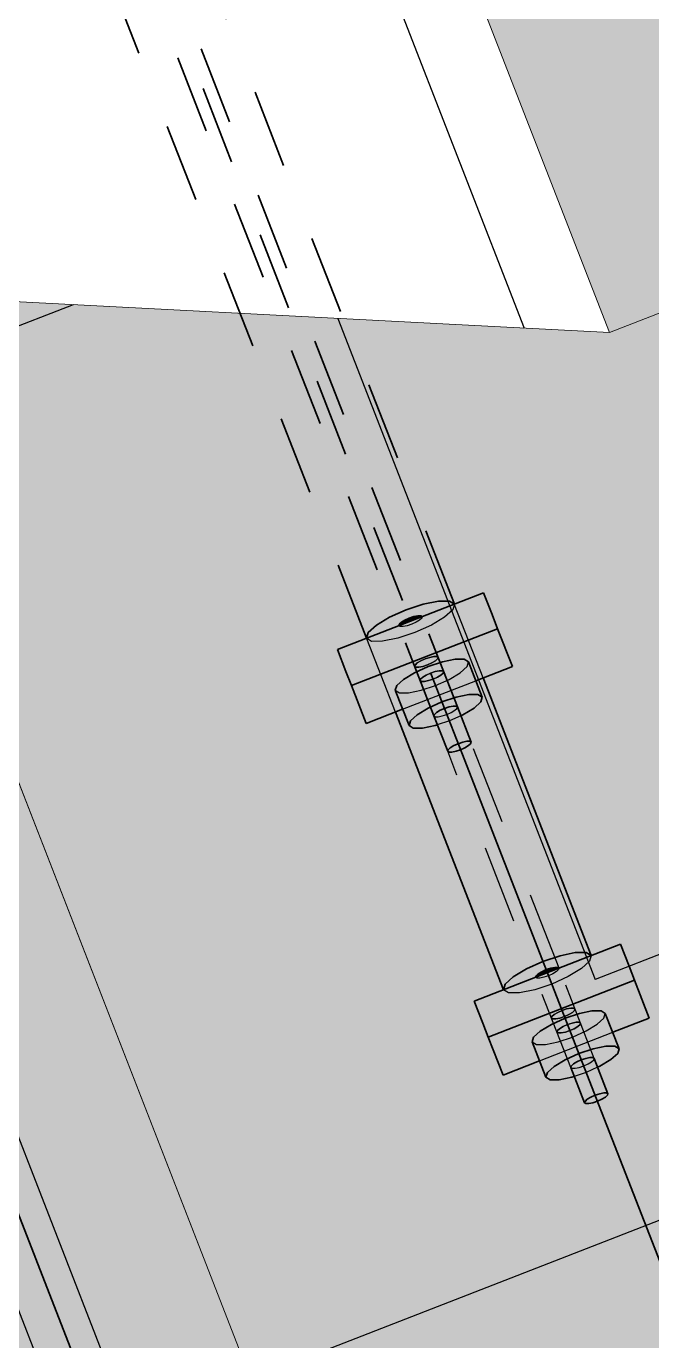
# Model space of a CAD drawing. Header units: metres. Extents: x 2688466 to 2688595, y 1221626 to 1221756.
# Drawn here: x 2688508.761 to 2688509.558, y 1221712.279 to 1221713.954 of the extents above; entities that cross this region are included whole.
import ezdxf

# ---------------------------------------------------------------- set-up
doc = ezdxf.new("R2010")
doc.units = ezdxf.units.M
doc.linetypes.add('AUSGEZOGEN', pattern=[0])
doc.linetypes.add('VERDECKT2_S2', pattern=[0.15, 0.1, -0.05])
for name, color, linetype, lineweight in [('Beton Ansicht', 7, 'AUSGEZOGEN', 35), ('Schnittbeschriftung', 7, 'AUSGEZOGEN', 50), ('Standard', 7, 'AUSGEZOGEN', 13)]:
    doc.layers.add(name, color=color, linetype=linetype, lineweight=lineweight)

msp = doc.modelspace()

# ---------------------------------------------------------------- hatches: boundary and pattern name
at = {"layer": 'Beton Ansicht', "linetype": 'AUSGEZOGEN', "lineweight": 13, "true_color": 0x00f5f5, "transparency": 33554687}
for points in [[(2688509.3546, 1221713.2046), (2688509.3438, 1221713.2325), (2688509.1574, 1221713.1599), (2688509.1682, 1221713.1321)], [(2688509.1682, 1221713.1321), (2688509.1753, 1221713.1141), (2688509.3616, 1221713.1866), (2688509.3546, 1221713.2046)], [(2688509.1753, 1221713.1141), (2688509.194, 1221713.0658), (2688509.2406, 1221713.084), (2688509.2312, 1221713.1081), (2688509.233, 1221713.1141), (2688509.2416, 1221713.1219), (2688509.2557, 1221713.1304), (2688509.2731, 1221713.1383), (2688509.2913, 1221713.1443), (2688509.3075, 1221713.1476), (2688509.3191, 1221713.1476), (2688509.3244, 1221713.1444), (2688509.3338, 1221713.1203), (2688509.3804, 1221713.1384), (2688509.3616, 1221713.1866)], [(2688509.5291, 1221712.7566), (2688509.5182, 1221712.7845), (2688509.3319, 1221712.7119), (2688509.3427, 1221712.6841)], [(2688509.3427, 1221712.6841), (2688509.3497, 1221712.6661), (2688509.5361, 1221712.7386), (2688509.5291, 1221712.7566)], [(2688509.3497, 1221712.6661), (2688509.3685, 1221712.6178), (2688509.4151, 1221712.636), (2688509.4057, 1221712.6601), (2688509.4075, 1221712.6661), (2688509.416, 1221712.6739), (2688509.4301, 1221712.6824), (2688509.4476, 1221712.6903), (2688509.4658, 1221712.6963), (2688509.4819, 1221712.6996), (2688509.4935, 1221712.6996), (2688509.4989, 1221712.6964), (2688509.5083, 1221712.6723), (2688509.5549, 1221712.6904), (2688509.5361, 1221712.7386)]]:
    msp.add_hatch(color=4, dxfattribs=at).paths.add_polyline_path(points)
at = {"layer": 'Beton Ansicht', "linetype": 'AUSGEZOGEN', "lineweight": 13, "transparency": 33554687}
for points in [[(2688509.2435, 1221713.1975), (2688509.239, 1221713.1948), (2688509.24, 1221713.1921), (2688509.2449, 1221713.194)], [(2688509.2491, 1221713.2001), (2688509.2435, 1221713.1975), (2688509.2449, 1221713.194), (2688509.2506, 1221713.1962)], [(2688509.2549, 1221713.202), (2688509.2491, 1221713.2001), (2688509.2506, 1221713.1962), (2688509.2563, 1221713.1984)], [(2688509.2601, 1221713.203), (2688509.2549, 1221713.202), (2688509.2563, 1221713.1984), (2688509.2611, 1221713.2003)], [(2688509.2638, 1221713.203), (2688509.2601, 1221713.203), (2688509.2611, 1221713.2003), (2688509.2644, 1221713.2016)], [(2688509.2655, 1221713.202), (2688509.2638, 1221713.203), (2688509.2644, 1221713.2016)], [(2688509.2362, 1221713.1923), (2688509.2357, 1221713.1904), (2688509.2368, 1221713.1908)], [(2688509.239, 1221713.1948), (2688509.2362, 1221713.1923), (2688509.2368, 1221713.1908), (2688509.24, 1221713.1921)], [(2688509.3089, 1221713.0993), (2688509.325, 1221713.1026), (2688509.3075, 1221713.1476), (2688509.2913, 1221713.1443)], [(2688509.325, 1221713.1026), (2688509.3366, 1221713.1026), (2688509.3191, 1221713.1476), (2688509.3075, 1221713.1476)], [(2688509.3366, 1221713.1026), (2688509.342, 1221713.0994), (2688509.3244, 1221713.1444), (2688509.3191, 1221713.1476)], [(2688509.2732, 1221713.0854), (2688509.2907, 1221713.0933), (2688509.2731, 1221713.1383), (2688509.2557, 1221713.1304)], [(2688509.2907, 1221713.0933), (2688509.3089, 1221713.0993), (2688509.2913, 1221713.1443), (2688509.2731, 1221713.1383)], [(2688509.2488, 1221713.0631), (2688509.2505, 1221713.0691), (2688509.233, 1221713.1141), (2688509.2312, 1221713.1081)], [(2688509.2505, 1221713.0691), (2688509.2591, 1221713.0769), (2688509.2416, 1221713.1219), (2688509.233, 1221713.1141)], [(2688509.2591, 1221713.0769), (2688509.2732, 1221713.0854), (2688509.2557, 1221713.1304), (2688509.2416, 1221713.1219)], [(2688509.3175, 1221713.077), (2688509.3316, 1221713.0855), (2688509.3402, 1221713.0934), (2688509.342, 1221713.0994), (2688509.3366, 1221713.1026), (2688509.325, 1221713.1026), (2688509.3089, 1221713.0993), (2688509.2907, 1221713.0933), (2688509.2732, 1221713.0854), (2688509.2591, 1221713.0769), (2688509.2505, 1221713.0691), (2688509.2488, 1221713.0631), (2688509.2541, 1221713.0599), (2688509.2657, 1221713.0599), (2688509.2819, 1221713.0631), (2688509.2848, 1221713.0641), (2688509.2805, 1221713.0754), (2688509.281, 1221713.0773), (2688509.2838, 1221713.0799), (2688509.2883, 1221713.0826), (2688509.2939, 1221713.0851), (2688509.2997, 1221713.087), (2688509.3048, 1221713.0881), (2688509.3086, 1221713.0881), (2688509.3103, 1221713.087), (2688509.3147, 1221713.0757)], [(2688509.3013, 1221713.0349), (2688509.3058, 1221713.0376), (2688509.2883, 1221713.0826), (2688509.2838, 1221713.0799)], [(2688509.3058, 1221713.0376), (2688509.3114, 1221713.0401), (2688509.2939, 1221713.0851), (2688509.2883, 1221713.0826)], [(2688509.3114, 1221713.0401), (2688509.3172, 1221713.042), (2688509.2997, 1221713.087), (2688509.2939, 1221713.0851)], [(2688509.3172, 1221713.042), (2688509.3224, 1221713.0431), (2688509.3048, 1221713.0881), (2688509.2997, 1221713.087)], [(2688509.3224, 1221713.0431), (2688509.3261, 1221713.0431), (2688509.3086, 1221713.0881), (2688509.3048, 1221713.0881)], [(2688509.3261, 1221713.0431), (2688509.3278, 1221713.042), (2688509.3103, 1221713.087), (2688509.3086, 1221713.0881)], [(2688509.298, 1221713.0304), (2688509.2985, 1221713.0323), (2688509.281, 1221713.0773), (2688509.2805, 1221713.0754)], [(2688509.2985, 1221713.0323), (2688509.3013, 1221713.0349), (2688509.2838, 1221713.0799), (2688509.281, 1221713.0773)], [(2688509.3245, 1221713.0376), (2688509.3272, 1221713.0401), (2688509.3278, 1221713.042), (2688509.3261, 1221713.0431), (2688509.3224, 1221713.0431), (2688509.3172, 1221713.042), (2688509.3114, 1221713.0401), (2688509.3058, 1221713.0376), (2688509.3013, 1221713.0349), (2688509.2985, 1221713.0323), (2688509.298, 1221713.0304), (2688509.2997, 1221713.0294), (2688509.3034, 1221713.0294), (2688509.3086, 1221713.0304), (2688509.3144, 1221713.0324), (2688509.32, 1221713.0349)], [(2688509.4134, 1221712.7468), (2688509.4107, 1221712.7443), (2688509.4113, 1221712.7428), (2688509.4145, 1221712.7441)], [(2688509.418, 1221712.7495), (2688509.4134, 1221712.7468), (2688509.4145, 1221712.7441), (2688509.4193, 1221712.746)], [(2688509.4235, 1221712.7521), (2688509.418, 1221712.7495), (2688509.4193, 1221712.746), (2688509.4251, 1221712.7482)], [(2688509.4294, 1221712.754), (2688509.4235, 1221712.7521), (2688509.4251, 1221712.7482), (2688509.4308, 1221712.7504)], [(2688509.4345, 1221712.755), (2688509.4294, 1221712.754), (2688509.4308, 1221712.7504), (2688509.4356, 1221712.7523)], [(2688509.4383, 1221712.755), (2688509.4345, 1221712.755), (2688509.4356, 1221712.7523), (2688509.4388, 1221712.7536)], [(2688509.44, 1221712.754), (2688509.4383, 1221712.755), (2688509.4388, 1221712.7536)], [(2688509.4107, 1221712.7443), (2688509.4101, 1221712.7424), (2688509.4113, 1221712.7428)], [(2688509.4651, 1221712.6453), (2688509.4833, 1221712.6513), (2688509.4658, 1221712.6963), (2688509.4476, 1221712.6903)], [(2688509.4833, 1221712.6513), (2688509.4995, 1221712.6546), (2688509.4819, 1221712.6996), (2688509.4658, 1221712.6963)], [(2688509.4995, 1221712.6546), (2688509.5111, 1221712.6546), (2688509.4935, 1221712.6996), (2688509.4819, 1221712.6996)], [(2688509.5111, 1221712.6546), (2688509.5164, 1221712.6514), (2688509.4989, 1221712.6964), (2688509.4935, 1221712.6996)], [(2688509.4336, 1221712.6289), (2688509.4477, 1221712.6374), (2688509.4301, 1221712.6824), (2688509.416, 1221712.6739)], [(2688509.4477, 1221712.6374), (2688509.4651, 1221712.6453), (2688509.4476, 1221712.6903), (2688509.4301, 1221712.6824)], [(2688509.4232, 1221712.6151), (2688509.425, 1221712.6211), (2688509.4075, 1221712.6661), (2688509.4057, 1221712.6601)], [(2688509.425, 1221712.6211), (2688509.4336, 1221712.6289), (2688509.416, 1221712.6739), (2688509.4075, 1221712.6661)], [(2688509.492, 1221712.629), (2688509.5061, 1221712.6375), (2688509.5147, 1221712.6454), (2688509.5164, 1221712.6514), (2688509.5111, 1221712.6546), (2688509.4995, 1221712.6546), (2688509.4833, 1221712.6513), (2688509.4651, 1221712.6453), (2688509.4477, 1221712.6374), (2688509.4336, 1221712.6289), (2688509.425, 1221712.6211), (2688509.4232, 1221712.6151), (2688509.4286, 1221712.6119), (2688509.4402, 1221712.6119), (2688509.4563, 1221712.6152), (2688509.4593, 1221712.6161), (2688509.4549, 1221712.6274), (2688509.4555, 1221712.6293), (2688509.4582, 1221712.6319), (2688509.4627, 1221712.6346), (2688509.4683, 1221712.6371), (2688509.4741, 1221712.639), (2688509.4793, 1221712.6401), (2688509.483, 1221712.6401), (2688509.4847, 1221712.639), (2688509.4891, 1221712.6278)], [(2688509.4724, 1221712.5824), (2688509.473, 1221712.5843), (2688509.4555, 1221712.6293), (2688509.4549, 1221712.6274)], [(2688509.473, 1221712.5843), (2688509.4758, 1221712.5869), (2688509.4582, 1221712.6319), (2688509.4555, 1221712.6293)], [(2688509.4758, 1221712.5869), (2688509.4803, 1221712.5896), (2688509.4627, 1221712.6346), (2688509.4582, 1221712.6319)], [(2688509.4803, 1221712.5896), (2688509.4859, 1221712.5921), (2688509.4683, 1221712.6371), (2688509.4627, 1221712.6346)], [(2688509.4859, 1221712.5921), (2688509.4917, 1221712.594), (2688509.4741, 1221712.639), (2688509.4683, 1221712.6371)], [(2688509.4917, 1221712.594), (2688509.4968, 1221712.5951), (2688509.4793, 1221712.6401), (2688509.4741, 1221712.639)], [(2688509.4968, 1221712.5951), (2688509.5006, 1221712.5951), (2688509.483, 1221712.6401), (2688509.4793, 1221712.6401)], [(2688509.5006, 1221712.5951), (2688509.5023, 1221712.594), (2688509.4847, 1221712.639), (2688509.483, 1221712.6401)], [(2688509.499, 1221712.5896), (2688509.5017, 1221712.5921), (2688509.5023, 1221712.594), (2688509.5006, 1221712.5951), (2688509.4968, 1221712.5951), (2688509.4917, 1221712.594), (2688509.4859, 1221712.5921), (2688509.4803, 1221712.5896), (2688509.4758, 1221712.5869), (2688509.473, 1221712.5843), (2688509.4724, 1221712.5824), (2688509.4742, 1221712.5814), (2688509.4779, 1221712.5814), (2688509.483, 1221712.5824), (2688509.4889, 1221712.5844), (2688509.4944, 1221712.5869)]]:
    msp.add_hatch(color=5, dxfattribs=at).paths.add_polyline_path(points)
at = {"layer": 'Standard', "linetype": 'AUSGEZOGEN', "lineweight": 13, "transparency": 33554559}
h = msp.add_hatch(color=7, dxfattribs=at)
h.set_gradient(color1=(199, 199, 199), color2=(199, 199, 199), one_color=1)
h.paths.add_polyline_path([(2688509.5044, 1221713.5639), (2688510.1008, 1221713.7961), (2688509.9218, 1221714.2559), (2688512.0836, 1221715.0978), (2688512.6582, 1221713.6225), (2688513.2546, 1221713.8547), (2688510.7203, 1221720.3619), (2688507.3657, 1221719.0555)], flags=0)
at = {"layer": 'Standard', "linetype": 'AUSGEZOGEN', "lineweight": 25, "transparency": 33554687}
h = msp.add_hatch(dxfattribs=at)
h.set_pattern_fill('MUSTER', scale=0.7425, angle=291.28, style=0, pattern_type=2)
h.set_pattern_definition([(291.28, (2688529.9667, 1221730.3102), (0.961347, -0.422402), [0.7425, -0.7425]), (21.28, (2688529.9667, 1221730.3102), (0.422402, 0.961347), [0.7425, -0.7425])])
h.paths.add_polyline_path([(2688507.7472, 1221715.4031), (2688508.4469, 1221713.6064), (2688508.5127, 1221713.603), (2688508.5077, 1221713.6159), (2688508.5517, 1221713.6136), (2688508.683, 1221713.6067), (2688509.5044, 1221713.5639), (2688507.3657, 1221719.0555), (2688506.0882, 1221719.6168)], flags=0)
at = {"layer": 'Standard', "linetype": 'AUSGEZOGEN', "lineweight": 13, "transparency": 33554687}
h = msp.add_hatch(color=252, dxfattribs=at)
h.paths.add_polyline_path([(2688517.3233, 1221712.3629), (2688516.5431, 1221714.3663), (2688510.626, 1221712.0619), (2688510.3611, 1221712.7419), (2688509.0473, 1221712.2303), (2688511.3151, 1221706.4067), (2688520.3447, 1221709.9231), (2688519.1218, 1221713.0633)])
h.paths.add_polyline_path([(2688516.0507, 1221713.316), (2688517.0705, 1221710.6976), (2688514.8154, 1221709.8193), (2688513.7957, 1221712.4378)], flags=16)
at = {"layer": 'Standard', "linetype": 'AUSGEZOGEN', "lineweight": 13, "transparency": 33554559}
h = msp.add_hatch(color=7, dxfattribs=at)
h.set_gradient(color1=(140, 255, 140), color2=(140, 255, 140), one_color=1)
h.paths.add_polyline_path([(2688510.1008, 1221713.7961), (2688509.5044, 1221713.5639), (2688508.5077, 1221713.6159), (2688509.0473, 1221712.2303), (2688510.3611, 1221712.7419), (2688510.6266, 1221713.9525), (2688510.1172, 1221713.7541)], flags=0)
at = {"layer": 'Standard', "linetype": 'AUSGEZOGEN', "lineweight": 25, "transparency": 33554687}
h = msp.add_hatch(dxfattribs=at)
h.set_pattern_fill('MUSTER', scale=1.0425, angle=201.28, style=0, pattern_type=2)
h.set_pattern_definition([(201.28, (2688526.8579, 1221728.4555), (-0.59307, -1.34977), [1.0425, -1.0425]), (291.28, (2688526.8579, 1221728.4555), (1.34977, -0.59307), [1.0425, -1.0425])])
h.paths.add_polyline_path([(2688509.1964, 1221712.2883), (2688510.3611, 1221712.7419), (2688510.6266, 1221713.9525), (2688510.1172, 1221713.7541), (2688510.1008, 1221713.7961), (2688509.5044, 1221713.5639), (2688508.683, 1221713.6067)], flags=0)
at = {"layer": 'Standard', "linetype": 'AUSGEZOGEN', "lineweight": 13, "transparency": 33554559}
h = msp.add_hatch(color=7, dxfattribs=at)
h.set_gradient(color1=(140, 255, 140), color2=(140, 255, 140), one_color=1)
h.paths.add_polyline_path([(2688507.7199, 1221713.3233), (2688508.2643, 1221711.9254), (2688509.0473, 1221712.2303), (2688508.5127, 1221713.603), (2688508.4469, 1221713.6064)], flags=0)
at = {"layer": 'Standard', "linetype": 'AUSGEZOGEN', "lineweight": 25, "transparency": 33554687}
h = msp.add_hatch(dxfattribs=at)
h.set_pattern_fill('MUSTER', scale=0.7275, angle=201.28, style=0, pattern_type=2)
h.set_pattern_definition([(201.28, (2688527.21626, 1221729.27115), (-0.413869, -0.941926), [0.7275, -0.7275]), (291.28, (2688527.21626, 1221729.27115), (0.941926, -0.413869), [0.7275, -0.7275])])
h.paths.add_polyline_path([(2688507.7199, 1221713.3233), (2688508.2643, 1221711.9254), (2688509.0473, 1221712.2303), (2688508.5127, 1221713.603), (2688508.4469, 1221713.6064)], flags=0)

# ---------------------------------------------------------------- linework, layer by layer
at = {"layer": 'Beton Ansicht', "linetype": 'VERDECKT2_S2', "lineweight": 35, "transparency": 33554687}
for p, q in [((2688509.3065, 1221713.218), (2688506.5022, 1221720.4186)), ((2688509.3129, 1221713.0362), (2688506.4406, 1221720.4113)), ((2688509.3103, 1221713.087), (2688506.4612, 1221720.4026)), ((2688509.2805, 1221713.0754), (2688506.4314, 1221720.391)), ((2688509.1947, 1221713.1744), (2688506.3904, 1221720.375)), ((2688509.1947, 1221713.1744), (2688506.5648, 1221719.927))]:
    msp.add_line(p, q, dxfattribs=at)
at = {"layer": 'Beton Ansicht', "linetype": 'AUSGEZOGEN', "lineweight": 35, "transparency": 33554687}
for p, q in [((2688509.1574, 1221713.1599), (2688509.3438, 1221713.2325)), ((2688509.3546, 1221713.2046), (2688509.3438, 1221713.2325)), ((2688509.2449, 1221713.2107), (2688509.2668, 1221713.2179)), ((2688509.2668, 1221713.2179), (2688509.2861, 1221713.2218)), ((2688509.2861, 1221713.2218), (2688509.3001, 1221713.2219)), ((2688509.3001, 1221713.2219), (2688509.3065, 1221713.218)), ((2688509.2071, 1221713.191), (2688509.224, 1221713.2012)), ((2688509.224, 1221713.2012), (2688509.2449, 1221713.2107)), ((2688509.239, 1221713.1948), (2688509.2435, 1221713.1975)), ((2688509.2435, 1221713.1975), (2688509.2491, 1221713.2001)), ((2688509.2491, 1221713.2001), (2688509.2549, 1221713.202)), ((2688509.2549, 1221713.202), (2688509.2601, 1221713.203)), ((2688509.2601, 1221713.203), (2688509.2638, 1221713.203)), ((2688509.2638, 1221713.203), (2688509.2655, 1221713.202)), ((2688509.3546, 1221713.2046), (2688509.3616, 1221713.1866)), ((2688509.3616, 1221713.1866), (2688509.1753, 1221713.1141)), ((2688509.1947, 1221713.1744), (2688509.1968, 1221713.1816)), ((2688509.1968, 1221713.1816), (2688509.2071, 1221713.191)), ((2688509.2357, 1221713.1904), (2688509.2362, 1221713.1923)), ((2688509.2362, 1221713.1923), (2688509.239, 1221713.1948)), ((2688509.3804, 1221713.1384), (2688509.3616, 1221713.1866)), ((2688509.1574, 1221713.1599), (2688509.1682, 1221713.1321)), ((2688509.3075, 1221713.1476), (2688509.2913, 1221713.1443)), ((2688509.3191, 1221713.1476), (2688509.3075, 1221713.1476)), ((2688509.3244, 1221713.1444), (2688509.3191, 1221713.1476)), ((2688509.1682, 1221713.1321), (2688509.1753, 1221713.1141)), ((2688509.2731, 1221713.1383), (2688509.2557, 1221713.1304)), ((2688509.2913, 1221713.1443), (2688509.2731, 1221713.1383)), ((2688509.3244, 1221713.1444), (2688509.342, 1221713.0994)), ((2688509.3338, 1221713.1203), (2688509.3804, 1221713.1384)), ((2688509.1753, 1221713.1141), (2688509.194, 1221713.0658)), ((2688509.233, 1221713.1141), (2688509.2312, 1221713.1081)), ((2688509.2416, 1221713.1219), (2688509.233, 1221713.1141)), ((2688509.2557, 1221713.1304), (2688509.2416, 1221713.1219)), ((2688509.481, 1221712.77), (2688509.3431, 1221713.1239)), ((2688509.2312, 1221713.1081), (2688509.2488, 1221713.0631)), ((2688509.2907, 1221713.0933), (2688509.3089, 1221713.0993)), ((2688509.3089, 1221713.0993), (2688509.325, 1221713.1026)), ((2688509.325, 1221713.1026), (2688509.3366, 1221713.1026)), ((2688509.3366, 1221713.1026), (2688509.342, 1221713.0994)), ((2688509.342, 1221713.0994), (2688509.3402, 1221713.0934)), ((2688509.194, 1221713.0658), (2688509.2406, 1221713.084)), ((2688509.3691, 1221712.7264), (2688509.2313, 1221713.0803)), ((2688509.2591, 1221713.0769), (2688509.2732, 1221713.0854)), ((2688509.2732, 1221713.0854), (2688509.2907, 1221713.0933)), ((2688509.2883, 1221713.0826), (2688509.2838, 1221713.0799)), ((2688509.2939, 1221713.0851), (2688509.2883, 1221713.0826)), ((2688509.2997, 1221713.087), (2688509.2939, 1221713.0851)), ((2688509.3048, 1221713.0881), (2688509.2997, 1221713.087)), ((2688509.3086, 1221713.0881), (2688509.3048, 1221713.0881)), ((2688509.3103, 1221713.087), (2688509.3086, 1221713.0881)), ((2688509.3278, 1221713.042), (2688509.3103, 1221713.087)), ((2688509.3316, 1221713.0855), (2688509.3175, 1221713.077)), ((2688509.3402, 1221713.0934), (2688509.3316, 1221713.0855)), ((2688509.2488, 1221713.0631), (2688509.2505, 1221713.0691)), ((2688509.2505, 1221713.0691), (2688509.2591, 1221713.0769)), ((2688509.281, 1221713.0773), (2688509.2805, 1221713.0754)), ((2688509.298, 1221713.0304), (2688509.2805, 1221713.0754)), ((2688509.2838, 1221713.0799), (2688509.281, 1221713.0773)), ((2688509.2848, 1221713.0641), (2688509.2819, 1221713.0631)), ((2688509.3175, 1221713.077), (2688509.3147, 1221713.0757)), ((2688509.2541, 1221713.0599), (2688509.2488, 1221713.0631)), ((2688509.2657, 1221713.0599), (2688509.2541, 1221713.0599)), ((2688509.2819, 1221713.0631), (2688509.2657, 1221713.0599)), ((2688509.298, 1221713.0304), (2688509.2985, 1221713.0323)), ((2688509.2997, 1221713.0294), (2688509.298, 1221713.0304)), ((2688509.2985, 1221713.0323), (2688509.3013, 1221713.0349)), ((2688509.3013, 1221713.0349), (2688509.3058, 1221713.0376)), ((2688509.3086, 1221713.0304), (2688509.3034, 1221713.0294)), ((2688509.3058, 1221713.0376), (2688509.3114, 1221713.0401)), ((2688509.3144, 1221713.0324), (2688509.3086, 1221713.0304)), ((2688509.3114, 1221713.0401), (2688509.3172, 1221713.042)), ((2688509.4882, 1221712.5862), (2688509.3129, 1221713.0362)), ((2688509.32, 1221713.0349), (2688509.3144, 1221713.0324)), ((2688509.3172, 1221713.042), (2688509.3224, 1221713.0431)), ((2688509.3245, 1221713.0376), (2688509.32, 1221713.0349)), ((2688509.3224, 1221713.0431), (2688509.3261, 1221713.0431)), ((2688509.3272, 1221713.0401), (2688509.3245, 1221713.0376)), ((2688509.3261, 1221713.0431), (2688509.3278, 1221713.042)), ((2688509.3278, 1221713.042), (2688509.3272, 1221713.0401)), ((2688509.3034, 1221713.0294), (2688509.2997, 1221713.0294)), ((2688509.3319, 1221712.7119), (2688509.5182, 1221712.7845)), ((2688509.5291, 1221712.7566), (2688509.5182, 1221712.7845)), ((2688509.3984, 1221712.7532), (2688509.4194, 1221712.7627)), ((2688509.4194, 1221712.7627), (2688509.4412, 1221712.7699)), ((2688509.4412, 1221712.7699), (2688509.4606, 1221712.7738)), ((2688509.4606, 1221712.7738), (2688509.4745, 1221712.7739)), ((2688509.4745, 1221712.7739), (2688509.481, 1221712.77)), ((2688509.3815, 1221712.743), (2688509.3984, 1221712.7532)), ((2688509.4107, 1221712.7443), (2688509.4134, 1221712.7468)), ((2688509.4134, 1221712.7468), (2688509.418, 1221712.7495)), ((2688509.418, 1221712.7495), (2688509.4235, 1221712.7521)), ((2688509.4235, 1221712.7521), (2688509.4294, 1221712.754)), ((2688509.4294, 1221712.754), (2688509.4345, 1221712.755)), ((2688509.4345, 1221712.755), (2688509.4383, 1221712.755)), ((2688509.4383, 1221712.755), (2688509.44, 1221712.754)), ((2688509.5291, 1221712.7566), (2688509.5361, 1221712.7386)), ((2688509.5361, 1221712.7386), (2688509.3497, 1221712.6661)), ((2688509.3691, 1221712.7264), (2688509.3712, 1221712.7336)), ((2688509.3712, 1221712.7336), (2688509.3815, 1221712.743)), ((2688509.4101, 1221712.7424), (2688509.4107, 1221712.7443)), ((2688509.5549, 1221712.6904), (2688509.5361, 1221712.7386)), ((2688509.3319, 1221712.7119), (2688509.3427, 1221712.6841)), ((2688509.4658, 1221712.6963), (2688509.4476, 1221712.6903)), ((2688509.4819, 1221712.6996), (2688509.4658, 1221712.6963)), ((2688509.4935, 1221712.6996), (2688509.4819, 1221712.6996)), ((2688509.4989, 1221712.6964), (2688509.4935, 1221712.6996)), ((2688509.4989, 1221712.6964), (2688509.5164, 1221712.6514)), ((2688509.3427, 1221712.6841), (2688509.3497, 1221712.6661)), ((2688509.4301, 1221712.6824), (2688509.416, 1221712.6739)), ((2688509.4476, 1221712.6903), (2688509.4301, 1221712.6824)), ((2688509.5083, 1221712.6723), (2688509.5549, 1221712.6904)), ((2688509.3497, 1221712.6661), (2688509.3685, 1221712.6178)), ((2688509.4075, 1221712.6661), (2688509.4057, 1221712.6601)), ((2688509.416, 1221712.6739), (2688509.4075, 1221712.6661)), ((2688509.4057, 1221712.6601), (2688509.4232, 1221712.6151)), ((2688509.4477, 1221712.6374), (2688509.4651, 1221712.6453)), ((2688509.4651, 1221712.6453), (2688509.4833, 1221712.6513)), ((2688509.4833, 1221712.6513), (2688509.4995, 1221712.6546)), ((2688509.4995, 1221712.6546), (2688509.5111, 1221712.6546)), ((2688509.5147, 1221712.6454), (2688509.5061, 1221712.6375)), ((2688509.5111, 1221712.6546), (2688509.5164, 1221712.6514)), ((2688509.5164, 1221712.6514), (2688509.5147, 1221712.6454)), ((2688509.3685, 1221712.6178), (2688509.4151, 1221712.636)), ((2688509.425, 1221712.6211), (2688509.4336, 1221712.6289)), ((2688509.4336, 1221712.6289), (2688509.4477, 1221712.6374)), ((2688509.4555, 1221712.6293), (2688509.4549, 1221712.6274)), ((2688509.4582, 1221712.6319), (2688509.4555, 1221712.6293)), ((2688509.4627, 1221712.6346), (2688509.4582, 1221712.6319)), ((2688509.4683, 1221712.6371), (2688509.4627, 1221712.6346)), ((2688509.4741, 1221712.639), (2688509.4683, 1221712.6371)), ((2688509.4793, 1221712.6401), (2688509.4741, 1221712.639)), ((2688509.483, 1221712.6401), (2688509.4793, 1221712.6401)), ((2688509.4847, 1221712.639), (2688509.483, 1221712.6401)), ((2688509.5023, 1221712.594), (2688509.4847, 1221712.639)), ((2688509.492, 1221712.629), (2688509.4891, 1221712.6278)), ((2688509.5061, 1221712.6375), (2688509.492, 1221712.629)), ((2688509.4232, 1221712.6151), (2688509.425, 1221712.6211)), ((2688509.4286, 1221712.6119), (2688509.4232, 1221712.6151)), ((2688509.4402, 1221712.6119), (2688509.4286, 1221712.6119)), ((2688509.4563, 1221712.6152), (2688509.4402, 1221712.6119)), ((2688509.4724, 1221712.5824), (2688509.4549, 1221712.6274)), ((2688509.4593, 1221712.6161), (2688509.4563, 1221712.6152)), ((2688508.8227, 1221712.2557), (2688508.6849, 1221712.6096)), ((2688509.4917, 1221712.594), (2688509.4968, 1221712.5951)), ((2688509.4968, 1221712.5951), (2688509.5006, 1221712.5951)), ((2688509.5006, 1221712.5951), (2688509.5023, 1221712.594)), ((2688509.4724, 1221712.5824), (2688509.473, 1221712.5843)), ((2688509.4742, 1221712.5814), (2688509.4724, 1221712.5824)), ((2688509.473, 1221712.5843), (2688509.4758, 1221712.5869)), ((2688509.4779, 1221712.5814), (2688509.4742, 1221712.5814)), ((2688509.4758, 1221712.5869), (2688509.4803, 1221712.5896)), ((2688509.483, 1221712.5824), (2688509.4779, 1221712.5814)), ((2688509.4803, 1221712.5896), (2688509.4859, 1221712.5921)), ((2688509.4889, 1221712.5844), (2688509.483, 1221712.5824)), ((2688509.4859, 1221712.5921), (2688509.4917, 1221712.594)), ((2688509.6626, 1221712.1382), (2688509.4874, 1221712.5882)), ((2688509.4944, 1221712.5869), (2688509.4889, 1221712.5844)), ((2688509.499, 1221712.5896), (2688509.4944, 1221712.5869)), ((2688509.5017, 1221712.5921), (2688509.499, 1221712.5896)), ((2688509.5023, 1221712.594), (2688509.5017, 1221712.5921))]:
    msp.add_line(p, q, dxfattribs=at)
at = {"layer": 'Beton Ansicht', "linetype": 'VERDECKT2_S2', "lineweight": 25, "transparency": 33554687}
for p, q in [((2688509.3065, 1221713.218), (2688509.3044, 1221713.2108)), ((2688509.3431, 1221713.1239), (2688509.3065, 1221713.218)), ((2688509.2622, 1221713.1976), (2688509.2577, 1221713.1949)), ((2688509.2649, 1221713.2001), (2688509.2622, 1221713.1976)), ((2688509.2655, 1221713.202), (2688509.2649, 1221713.2001)), ((2688509.2941, 1221713.2014), (2688509.2772, 1221713.1912)), ((2688509.3044, 1221713.2108), (2688509.2941, 1221713.2014)), ((2688509.2562, 1221713.1817), (2688509.2344, 1221713.1745)), ((2688509.2374, 1221713.1894), (2688509.2357, 1221713.1904)), ((2688509.2411, 1221713.1894), (2688509.2374, 1221713.1894)), ((2688509.2463, 1221713.1904), (2688509.2411, 1221713.1894)), ((2688509.2521, 1221713.1923), (2688509.2463, 1221713.1904)), ((2688509.2577, 1221713.1949), (2688509.2521, 1221713.1923)), ((2688509.2772, 1221713.1912), (2688509.2562, 1221713.1817)), ((2688509.2011, 1221713.1705), (2688509.1947, 1221713.1744)), ((2688509.2313, 1221713.0803), (2688509.1947, 1221713.1744)), ((2688509.215, 1221713.1706), (2688509.2011, 1221713.1705)), ((2688509.2344, 1221713.1745), (2688509.215, 1221713.1706)), ((2688509.2693, 1221713.1481), (2688509.2637, 1221713.1456)), ((2688509.2637, 1221713.1456), (2688509.2693, 1221713.1481)), ((2688509.2751, 1221713.15), (2688509.2693, 1221713.1481)), ((2688509.2693, 1221713.1481), (2688509.2751, 1221713.15)), ((2688509.2803, 1221713.1511), (2688509.2751, 1221713.15)), ((2688509.2751, 1221713.15), (2688509.2803, 1221713.1511)), ((2688509.284, 1221713.1511), (2688509.2803, 1221713.1511)), ((2688509.2803, 1221713.1511), (2688509.284, 1221713.1511)), ((2688509.2824, 1221713.1456), (2688509.2852, 1221713.1481)), ((2688509.2852, 1221713.1481), (2688509.2824, 1221713.1456)), ((2688509.2857, 1221713.15), (2688509.284, 1221713.1511)), ((2688509.284, 1221713.1511), (2688509.2857, 1221713.15)), ((2688509.2852, 1221713.1481), (2688509.2857, 1221713.15)), ((2688509.2857, 1221713.15), (2688509.2852, 1221713.1481)), ((2688509.2565, 1221713.1403), (2688509.2559, 1221713.1384)), ((2688509.2559, 1221713.1384), (2688509.2565, 1221713.1403)), ((2688509.2559, 1221713.1384), (2688509.2576, 1221713.1374)), ((2688509.2576, 1221713.1374), (2688509.2559, 1221713.1384)), ((2688509.2592, 1221713.1429), (2688509.2565, 1221713.1403)), ((2688509.2565, 1221713.1403), (2688509.2592, 1221713.1429)), ((2688509.2576, 1221713.1374), (2688509.2613, 1221713.1374)), ((2688509.2613, 1221713.1374), (2688509.2576, 1221713.1374)), ((2688509.2637, 1221713.1456), (2688509.2592, 1221713.1429)), ((2688509.2592, 1221713.1429), (2688509.2637, 1221713.1456)), ((2688509.2613, 1221713.1374), (2688509.2665, 1221713.1384)), ((2688509.2665, 1221713.1384), (2688509.2613, 1221713.1374)), ((2688509.2665, 1221713.1384), (2688509.2723, 1221713.1404)), ((2688509.2723, 1221713.1404), (2688509.2665, 1221713.1384)), ((2688509.2723, 1221713.1404), (2688509.2779, 1221713.1429)), ((2688509.2779, 1221713.1429), (2688509.2723, 1221713.1404)), ((2688509.2763, 1221713.1301), (2688509.2822, 1221713.132)), ((2688509.2822, 1221713.132), (2688509.2763, 1221713.1301)), ((2688509.2779, 1221713.1429), (2688509.2824, 1221713.1456)), ((2688509.2824, 1221713.1456), (2688509.2779, 1221713.1429)), ((2688509.2822, 1221713.132), (2688509.2873, 1221713.1331)), ((2688509.2873, 1221713.1331), (2688509.2822, 1221713.132)), ((2688509.2873, 1221713.1331), (2688509.291, 1221713.1331)), ((2688509.291, 1221713.1331), (2688509.2873, 1221713.1331)), ((2688509.291, 1221713.1331), (2688509.2927, 1221713.132)), ((2688509.2927, 1221713.132), (2688509.291, 1221713.1331)), ((2688509.2927, 1221713.132), (2688509.2922, 1221713.1301)), ((2688509.2922, 1221713.1301), (2688509.2927, 1221713.132)), ((2688509.3, 1221713.122), (2688509.3141, 1221713.1305)), ((2688509.3141, 1221713.1305), (2688509.3227, 1221713.1384)), ((2688509.3227, 1221713.1384), (2688509.3244, 1221713.1444)), ((2688509.2406, 1221713.084), (2688509.3338, 1221713.1203)), ((2688509.2629, 1221713.1204), (2688509.2635, 1221713.1223)), ((2688509.2635, 1221713.1223), (2688509.2629, 1221713.1204)), ((2688509.2646, 1221713.1194), (2688509.2629, 1221713.1204)), ((2688509.2629, 1221713.1204), (2688509.2646, 1221713.1194)), ((2688509.2635, 1221713.1223), (2688509.2662, 1221713.1249)), ((2688509.2662, 1221713.1249), (2688509.2635, 1221713.1223)), ((2688509.2643, 1221713.1082), (2688509.2825, 1221713.1142)), ((2688509.2684, 1221713.1194), (2688509.2646, 1221713.1194)), ((2688509.2646, 1221713.1194), (2688509.2684, 1221713.1194)), ((2688509.2662, 1221713.1249), (2688509.2707, 1221713.1276)), ((2688509.2707, 1221713.1276), (2688509.2662, 1221713.1249)), ((2688509.2735, 1221713.1204), (2688509.2684, 1221713.1194)), ((2688509.2684, 1221713.1194), (2688509.2735, 1221713.1204)), ((2688509.2707, 1221713.1276), (2688509.2763, 1221713.1301)), ((2688509.2763, 1221713.1301), (2688509.2707, 1221713.1276)), ((2688509.2793, 1221713.1224), (2688509.2735, 1221713.1204)), ((2688509.2735, 1221713.1204), (2688509.2793, 1221713.1224)), ((2688509.2849, 1221713.1249), (2688509.2793, 1221713.1224)), ((2688509.2793, 1221713.1224), (2688509.2849, 1221713.1249)), ((2688509.2825, 1221713.1142), (2688509.3, 1221713.122)), ((2688509.2894, 1221713.1276), (2688509.2849, 1221713.1249)), ((2688509.2849, 1221713.1249), (2688509.2894, 1221713.1276)), ((2688509.2922, 1221713.1301), (2688509.2894, 1221713.1276)), ((2688509.2894, 1221713.1276), (2688509.2922, 1221713.1301)), ((2688509.2312, 1221713.1081), (2688509.2366, 1221713.1049)), ((2688509.2366, 1221713.1049), (2688509.2482, 1221713.1049)), ((2688509.2482, 1221713.1049), (2688509.2643, 1221713.1082)), ((2688509.3025, 1221713.0799), (2688509.307, 1221713.0826)), ((2688509.307, 1221713.0826), (2688509.3097, 1221713.0851)), ((2688509.3097, 1221713.0851), (2688509.3103, 1221713.087)), ((2688509.2805, 1221713.0754), (2688509.2822, 1221713.0744)), ((2688509.2822, 1221713.0744), (2688509.2859, 1221713.0744)), ((2688509.3001, 1221713.0692), (2688509.2848, 1221713.0641)), ((2688509.2859, 1221713.0744), (2688509.291, 1221713.0754)), ((2688509.291, 1221713.0754), (2688509.2969, 1221713.0774)), ((2688509.2969, 1221713.0774), (2688509.3025, 1221713.0799)), ((2688509.3147, 1221713.0757), (2688509.3001, 1221713.0692)), ((2688509.4549, 1221712.6274), (2688509.298, 1221713.0304)), ((2688509.44, 1221712.754), (2688509.3278, 1221713.042)), ((2688509.4789, 1221712.7628), (2688509.4686, 1221712.7534)), ((2688509.481, 1221712.77), (2688509.4789, 1221712.7628)), ((2688509.4321, 1221712.7469), (2688509.4266, 1221712.7443)), ((2688509.4367, 1221712.7496), (2688509.4321, 1221712.7469)), ((2688509.4394, 1221712.7521), (2688509.4367, 1221712.7496)), ((2688509.44, 1221712.754), (2688509.4394, 1221712.7521)), ((2688509.4847, 1221712.639), (2688509.44, 1221712.754)), ((2688509.4686, 1221712.7534), (2688509.4517, 1221712.7432)), ((2688509.4307, 1221712.7337), (2688509.4089, 1221712.7265)), ((2688509.4119, 1221712.7414), (2688509.4101, 1221712.7424)), ((2688509.4156, 1221712.7414), (2688509.4119, 1221712.7414)), ((2688509.4207, 1221712.7424), (2688509.4156, 1221712.7414)), ((2688509.4266, 1221712.7443), (2688509.4207, 1221712.7424)), ((2688509.4517, 1221712.7432), (2688509.4307, 1221712.7337)), ((2688509.3756, 1221712.7226), (2688509.3691, 1221712.7264)), ((2688509.3895, 1221712.7226), (2688509.3756, 1221712.7226)), ((2688509.4089, 1221712.7265), (2688509.3895, 1221712.7226)), ((2688509.4382, 1221712.6976), (2688509.4337, 1221712.6949)), ((2688509.4337, 1221712.6949), (2688509.4382, 1221712.6976)), ((2688509.4438, 1221712.7001), (2688509.4382, 1221712.6976)), ((2688509.4382, 1221712.6976), (2688509.4438, 1221712.7001)), ((2688509.4496, 1221712.702), (2688509.4438, 1221712.7001)), ((2688509.4438, 1221712.7001), (2688509.4496, 1221712.702)), ((2688509.4548, 1221712.7031), (2688509.4496, 1221712.702)), ((2688509.4496, 1221712.702), (2688509.4548, 1221712.7031)), ((2688509.4524, 1221712.6949), (2688509.4569, 1221712.6976)), ((2688509.4569, 1221712.6976), (2688509.4524, 1221712.6949)), ((2688509.4585, 1221712.7031), (2688509.4548, 1221712.7031)), ((2688509.4548, 1221712.7031), (2688509.4585, 1221712.7031)), ((2688509.4569, 1221712.6976), (2688509.4596, 1221712.7001)), ((2688509.4596, 1221712.7001), (2688509.4569, 1221712.6976)), ((2688509.4602, 1221712.702), (2688509.4585, 1221712.7031)), ((2688509.4585, 1221712.7031), (2688509.4602, 1221712.702)), ((2688509.4596, 1221712.7001), (2688509.4602, 1221712.702)), ((2688509.4602, 1221712.702), (2688509.4596, 1221712.7001)), ((2688509.4971, 1221712.6904), (2688509.4989, 1221712.6964)), ((2688509.4309, 1221712.6924), (2688509.4304, 1221712.6904)), ((2688509.4304, 1221712.6904), (2688509.4309, 1221712.6924)), ((2688509.4304, 1221712.6904), (2688509.4321, 1221712.6894)), ((2688509.4321, 1221712.6894), (2688509.4304, 1221712.6904)), ((2688509.4337, 1221712.6949), (2688509.4309, 1221712.6924)), ((2688509.4309, 1221712.6924), (2688509.4337, 1221712.6949)), ((2688509.4321, 1221712.6894), (2688509.4358, 1221712.6894)), ((2688509.4358, 1221712.6894), (2688509.4321, 1221712.6894)), ((2688509.4358, 1221712.6894), (2688509.441, 1221712.6905)), ((2688509.441, 1221712.6905), (2688509.4358, 1221712.6894)), ((2688509.4407, 1221712.6769), (2688509.4452, 1221712.6796)), ((2688509.4452, 1221712.6796), (2688509.4407, 1221712.6769)), ((2688509.441, 1221712.6905), (2688509.4468, 1221712.6924)), ((2688509.4468, 1221712.6924), (2688509.441, 1221712.6905)), ((2688509.4452, 1221712.6796), (2688509.4508, 1221712.6821)), ((2688509.4508, 1221712.6821), (2688509.4452, 1221712.6796)), ((2688509.4468, 1221712.6924), (2688509.4524, 1221712.6949)), ((2688509.4524, 1221712.6949), (2688509.4468, 1221712.6924)), ((2688509.4508, 1221712.6821), (2688509.4566, 1221712.684)), ((2688509.4566, 1221712.684), (2688509.4508, 1221712.6821)), ((2688509.4566, 1221712.684), (2688509.4618, 1221712.6851)), ((2688509.4618, 1221712.6851), (2688509.4566, 1221712.684)), ((2688509.4639, 1221712.6796), (2688509.4594, 1221712.6769)), ((2688509.4594, 1221712.6769), (2688509.4639, 1221712.6796)), ((2688509.4618, 1221712.6851), (2688509.4655, 1221712.6851)), ((2688509.4655, 1221712.6851), (2688509.4618, 1221712.6851)), ((2688509.4667, 1221712.6821), (2688509.4639, 1221712.6796)), ((2688509.4639, 1221712.6796), (2688509.4667, 1221712.6821)), ((2688509.4655, 1221712.6851), (2688509.4672, 1221712.684)), ((2688509.4672, 1221712.684), (2688509.4655, 1221712.6851)), ((2688509.4672, 1221712.684), (2688509.4667, 1221712.6821)), ((2688509.4667, 1221712.6821), (2688509.4672, 1221712.684)), ((2688509.4745, 1221712.674), (2688509.4886, 1221712.6825)), ((2688509.4886, 1221712.6825), (2688509.4971, 1221712.6904)), ((2688509.4151, 1221712.636), (2688509.5083, 1221712.6723)), ((2688509.4374, 1221712.6724), (2688509.438, 1221712.6744)), ((2688509.438, 1221712.6744), (2688509.4374, 1221712.6724)), ((2688509.4391, 1221712.6714), (2688509.4374, 1221712.6724)), ((2688509.4374, 1221712.6724), (2688509.4391, 1221712.6714)), ((2688509.438, 1221712.6744), (2688509.4407, 1221712.6769)), ((2688509.4407, 1221712.6769), (2688509.438, 1221712.6744)), ((2688509.4388, 1221712.6602), (2688509.457, 1221712.6662)), ((2688509.4428, 1221712.6714), (2688509.4391, 1221712.6714)), ((2688509.4391, 1221712.6714), (2688509.4428, 1221712.6714)), ((2688509.448, 1221712.6725), (2688509.4428, 1221712.6714)), ((2688509.4428, 1221712.6714), (2688509.448, 1221712.6725)), ((2688509.4538, 1221712.6744), (2688509.448, 1221712.6725)), ((2688509.448, 1221712.6725), (2688509.4538, 1221712.6744)), ((2688509.4594, 1221712.6769), (2688509.4538, 1221712.6744)), ((2688509.4538, 1221712.6744), (2688509.4594, 1221712.6769)), ((2688509.457, 1221712.6662), (2688509.4745, 1221712.674)), ((2688509.4057, 1221712.6601), (2688509.4111, 1221712.6569)), ((2688509.4111, 1221712.6569), (2688509.4227, 1221712.6569)), ((2688509.4227, 1221712.6569), (2688509.4388, 1221712.6602)), ((2688509.4655, 1221712.6274), (2688509.4713, 1221712.6294)), ((2688509.4713, 1221712.6294), (2688509.4769, 1221712.6319)), ((2688509.4769, 1221712.6319), (2688509.4814, 1221712.6346)), ((2688509.4814, 1221712.6346), (2688509.4842, 1221712.6371)), ((2688509.4842, 1221712.6371), (2688509.4847, 1221712.639)), ((2688509.4549, 1221712.6274), (2688509.4566, 1221712.6264)), ((2688509.4566, 1221712.6264), (2688509.4603, 1221712.6264)), ((2688509.4745, 1221712.6212), (2688509.4593, 1221712.6161)), ((2688509.4603, 1221712.6264), (2688509.4655, 1221712.6274)), ((2688509.4891, 1221712.6278), (2688509.4745, 1221712.6212)), ((2688508.7817, 1221712.2397), (2688508.6696, 1221712.5277))]:
    msp.add_line(p, q, dxfattribs=at)
at = {"layer": 'Schnittbeschriftung', "color": 7, "linetype": 'AUSGEZOGEN', "lineweight": 13, "transparency": 33554687}
for points in [[(2688512.6582, 1221713.6225), (2688512.0836, 1221715.0978), (2688509.9218, 1221714.2559), (2688510.1008, 1221713.7961), (2688509.5044, 1221713.5639), (2688507.3657, 1221719.0555), (2688510.7203, 1221720.3619), (2688513.2546, 1221713.8547), (2688512.6582, 1221713.6225)], [(2688508.5127, 1221713.603), (2688508.4469, 1221713.6064), (2688507.7472, 1221715.4031), (2688506.0882, 1221719.6168), (2688506.0882, 1221719.6168), (2688507.3657, 1221719.0555), (2688509.5044, 1221713.5639), (2688508.5077, 1221713.6159), (2688508.5127, 1221713.603)], [(2688509.0473, 1221712.2303), (2688508.5077, 1221713.6159), (2688509.5044, 1221713.5639), (2688510.1008, 1221713.7961), (2688510.1172, 1221713.7541), (2688510.6266, 1221713.9525), (2688510.3611, 1221712.7419), (2688509.0473, 1221712.2303)], [(2688508.2643, 1221711.9254), (2688507.7199, 1221713.3233), (2688508.4469, 1221713.6064), (2688508.5127, 1221713.603), (2688509.0473, 1221712.2303), (2688508.2643, 1221711.9254)]]:
    msp.add_lwpolyline(points, close=True, dxfattribs=at)
at = {"layer": 'Schnittbeschriftung', "color": 7, "linetype": 'AUSGEZOGEN', "lineweight": 25, "transparency": 33554687}
msp.add_lwpolyline([(2688516.5431, 1221714.3663), (2688517.3233, 1221712.3629), (2688519.1218, 1221713.0633), (2688520.3447, 1221709.9231), (2688511.3151, 1221706.4067), (2688509.0473, 1221712.2303), (2688510.3611, 1221712.7419), (2688510.626, 1221712.0619), (2688516.5431, 1221714.3663)], close=True, dxfattribs=at)

doc.saveas('drawing.dxf')
